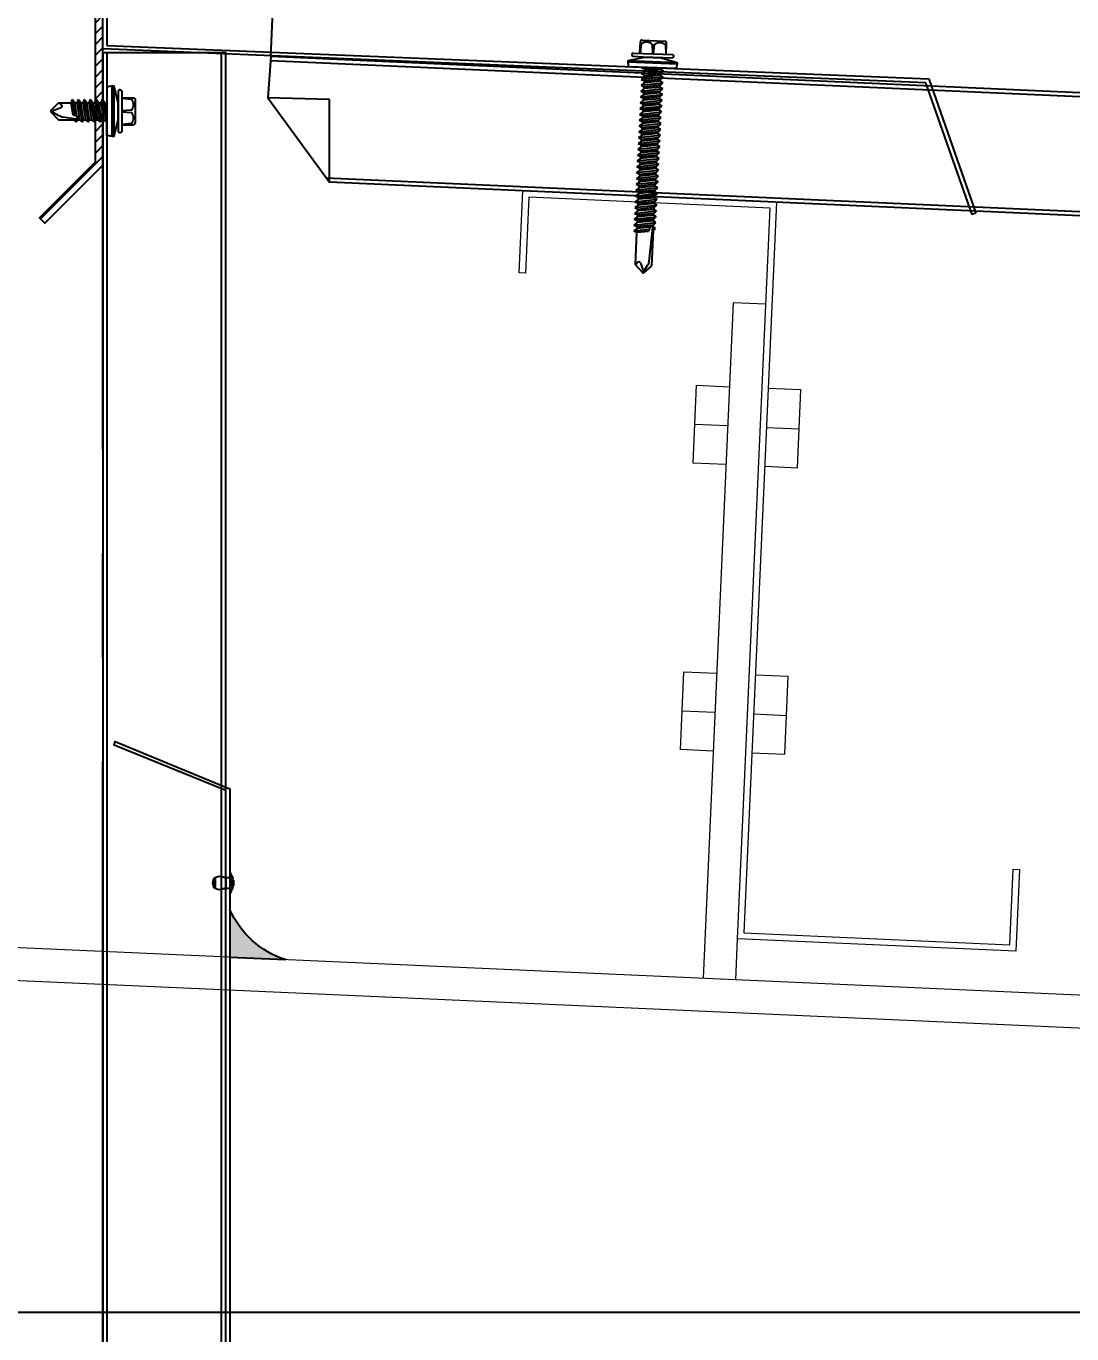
# Model space of a CAD drawing. Header units: inches. Extents: x 340055 to 349452, y -34649 to -30845.
# Drawn here: x 347728.93 to 347760.85, y -32575.85 to -32535.96 of the extents above; entities that cross this region are included whole.
import ezdxf

# ---------------------------------------------------------------- set-up
doc = ezdxf.new("R2010")
doc.units = ezdxf.units.IN
doc.header["$MEASUREMENT"] = 0
doc.linetypes.add('CENTER2', pattern=[28.574999999999996, 19.05, -3.174999999999999, 3.174999999999999, -3.174999999999999])
doc.linetypes.add('XKITLINE00', pattern=[0])
for name, color, linetype in [('2', 2, 'Continuous'), ('3', 3, 'Continuous'), ('6', 6, 'Continuous'), ('flashing', 6, 'Continuous'), ('ROOFING', 4, 'Continuous'), ('STRUCTURE', 1, 'Continuous')]:
    doc.layers.add(name, color=color, linetype=linetype)
doc.styles.add('ST1', font='times.ttf', dxfattribs={"width": 0.7})
doc.dimstyles.new('8', dxfattribs={"dimtxt": 4.5, "dimasz": 1.8, "dimexe": 1, "dimexo": 0, "dimgap": 1, "dimtad": 1, "dimdec": 0, "dimlfac": 8, "dimzin": 0, "dimdsep": 46, "dimtxsty": 'ST1', "dimblk": 'OBLIQUE', "dimcen": 1, "dimdle": 1, "dimclrd": 8, "dimclre": 8, "dimclrt": 3, "dimadec": 0, "dimazin": 0, "dimtfac": 1, "dimtdec": 0, "dimtix": 1, "dimtmove": 1, "dimatfit": 3, "dimfxl": 0, "dimtolj": 1, "dimtzin": 0, "dimlwd": -1, "dimlwe": -1, "dimarcsym": 0})

# ---------------------------------------------------------------- blocks, each defined once
blk = doc.blocks.new('A$C6A7930B6')
at = {"layer": '2'}
h = blk.add_hatch(dxfattribs=at)
h.set_pattern_fill('ANSI31', color=256, scale=0.125, angle=-90.00000000000001, style=0)
h.set_pattern_definition([(315, (3303.044390056237, 11524.56438977492), (0.01104854345603981, 0.0110485434560398), [])])
h.paths.add_polyline_path([(1.500003250855116, 1.18535152079221), (1.500003250856935, 0.618684854125604), (0.01583658419167477, 0.6186848541228755), (0.01583658419167477, 0.1244099021987495), (0.1290502384244974, 0.01119624796501739), (0.1178543810556221, 3.905961420969106e-07), (3.250857844250277e-06, 0.1178515207921009), (3.250856025260873e-06, 0.6345181874585251), (1.484169917518557, 0.6345181874567061), (1.484169917524014, 1.178793139385562), (1.370956263292101, 1.292006793612018), (1.382152120660976, 1.30320265098544)])
blk.add_lwpolyline([(1.500003250855116, 1.18535152079221), (1.500003250856935, 0.618684854125604), (0.01583658419167477, 0.6186848541228755), (0.01583658419167477, 0.1244099021987495), (0.1290502384244974, 0.01119624796501739), (0.1178543810556221, 3.905961420969106e-07), (3.250857844250277e-06, 0.1178515207921009), (3.250856025260873e-06, 0.6345181874585251), (1.484169917518557, 0.6345181874567061), (1.484169917524014, 1.178793139385562), (1.370956263292101, 1.292006793612018), (1.382152120660976, 1.30320265098544)], close=True, dxfattribs=at)
blk = doc.blocks.new('Short_Self_drilling')
at = {"layer": 'STRUCTURE', "color": 1, "linetype": 'Continuous'}
for p, q in [((-3.430611339657064, 3.753919678788276), (-3.432241159947287, 6.753919236069512)), ((2.996096488470096, 7.185983073446356), (-3.003902626091595, 7.182723432865324)), ((3.426530505556522, 3.757644982309622), (3.424900685266298, 6.757644539590662)), ((5.140815966860309, 3.758576308190055), (-5.14489680096085, 3.752988352908037)), ((6.427627954479767, 1.738392833212921), (-6.429513005297069, 1.731407889110349)), ((-2.573002946065441, 2.897242611076892), (-5.14443113802034, 2.895845622256533)), ((2.569853437845137, 2.900036588717998), (-2.573002946065441, 2.897242611076892)), ((-2.139722270753346, 2.804301490893651), (-2.139772891068527, 2.897477973489782)), ((6.254783779336451, 0.0033980583401509), (0, 0)), ((2.153436330773339, 2.803610794889015), (2.153384068114194, 2.899810331941417)), ((2.155231403857344, -0.5005684986439779), (2.15495177851361, 0.0141360434123012)), ((5.141281629800816, 2.901433577538357), (2.569853437845137, 2.900036588717998)), ((2.991563898096242, -1.173873452849355), (-2.701271820829788, -0.2300478911484528)), ((2.992392778130254, -2.699587513408329), (-2.700442940795775, -1.755761951707427)), ((2.993221658163487, -4.225301573973735), (-2.699614060763321, -3.281476012272638)), ((-2.137447682919757, -1.38251746946623), (-2.137727308262713, -0.8678129274101462)), ((-2.136618802886524, -2.908231530031636), (-2.136898428229479, -2.393526987975357)), ((2.156060283889798, -2.026282559202952), (2.155780658547623, -1.511578017146868)), ((2.15688916392459, -3.551996619768162), (2.156609538580076, -3.037292077712078)), ((2.994050538196721, -5.751015634532515), (-2.698785180729308, -4.807190072831807)), ((2.994879418229954, -7.276729695091684), (-2.697956300695295, -6.332904133390587)), ((-2.135789922853291, -4.433945590590611), (-2.136069548196246, -3.919241048534526)), ((-2.134961042819278, -5.959659651149584), (-2.135240668163012, -5.444955109093501)), ((2.157718043957824, -5.077710680327137), (2.157438418614089, -4.563006138271052)), ((2.158546923991057, -6.603424740886306), (2.158267298648102, -6.088720198830222)), ((-1.907191146453572, -7.989583161942521), (-2.697127420662841, -7.858618193949756)), ((-2.136158421138263, -12.33087536617618), (-2.138249313164383, -8.482184079380202)), ((-2.134132162785265, -7.485373711708558), (-2.134411788129, -6.970669169652475)), ((2.995708298264746, -8.802443755650854), (-1.142445727708296, -8.11637169230341)), ((2.149547514491652, -12.31434126327446), (2.147825613319842, -9.144849030159936)), ((2.15937580402429, -8.129138801445281), (2.159096178681335, -7.614434259389196))]:
    blk.add_line(p, q, dxfattribs=at)
for points in [[(-0.1341407912236069, 3.755710563915012), (-0.330345590953844, 6.230310601738112, 0.3388783609517814), (-3.136335632067389, 6.228786181678383), (-3.329851547487903, 3.753974418914497)], [(3.295402521552594, 3.757573743949576), (3.099197721822357, 6.232173781772481, 0.3388783609517814), (0.2932076807080323, 6.230649361712753), (0.0996917652875189, 3.755837598948866)], [(-6.429280173826034, 1.302836523784402, -0.0888693454293002), (-6.25478377933567, -0.0033980583403458), (0, 0)], [(-0.0831780369654942, -14.04042361661777), (-1.03952331320709, -12.24293085970332, -0.1486571711961959), (-1.399506232658105, -11.20425887450743), (-1.950379671918978, -7.716112156382742, -0.8150058696070384), (-1.207708120741569, -7.772025647410178, 0.1508326184272741), (-0.8461097890631208, -8.67637043731208)], [(2.149547514491652, -12.31434126327446), (0.1736163688643241, -14.2353829229142, -0.3335959825449872), (-0.1674471447708389, -14.24431018685326), (-2.136158421138263, -12.33087536617618)], [(2.149547514491652, -12.31434126327446), (1.711418715799611, -11.69935902120947, 0.522420288142555), (0.8806162489542787, -11.70855234734862), (-0.1674471447708389, -14.24431018685326)]]:
    blk.add_lwpolyline(points, format="xyb", dxfattribs=at)
blk.add_lwpolyline([(6.427860785949242, 1.309821467886779), (6.427627954479767, 1.738392833212921), (2.141332692833592, 2.806627274651808), (-2.144380960424314, 2.804298959951016), (-6.429513005297069, 1.731407889110349), (-6.429280173826034, 1.302836523784402)], close=True, dxfattribs=at)
for points in [[(2.991563898096242, -1.173873452849355), (2.155780993783212, -1.512195084185675), (-2.14239666522995, -0.8481802353483413), (-2.701271820829788, -0.2300478911484528), (-2.356202546260776, -0.0012800624287723)], [(2.992392778130254, -2.699587513408329), (2.156609873816445, -3.037909144744844), (-2.141567785197496, -2.37389429590751), (-2.700442940795775, -1.755761951707427), (-2.137447682919757, -1.38251746946623), (2.156060283889798, -2.026282559202952), (2.992392778130254, -2.699587513408329)], [(2.993221658163487, -4.225301573973735), (2.157438753850458, -4.56362320531025), (-2.140738905162704, -3.899608356472721), (-2.699614060763321, -3.281476012272638), (-2.136618802886524, -2.908231530031636), (2.15688916392459, -3.551996619768162), (2.993221658163487, -4.225301573973735)], [(-1.178973661122914, -0.0006405051596759999), (2.155231403857344, -0.5005684986439779), (2.991563898096242, -1.173873452849355)], [(2.994050538196721, -5.751015634532515), (2.158267633882912, -6.089337265869223), (-2.13991002512947, -5.425322417031696), (-2.698785180729308, -4.807190072831807), (-2.135789922853291, -4.433945590590611), (2.157718043957824, -5.077710680327137), (2.994050538196721, -5.751015634532515)], [(2.994879418229954, -7.276729695091684), (2.159096513917704, -7.615051326428198), (-2.139081145097017, -6.951036477590864), (-2.697956300695295, -6.332904133390587), (-2.134961042819278, -5.959659651149584), (2.158546923991057, -6.603424740886306), (2.994879418229954, -7.276729695091684)], [(-1.82255174405405, -8.525522331768894), (-2.138252265063004, -8.476750538149838), (-2.697127420662841, -7.858618193949756), (-2.134132162785265, -7.485373711708558), (-1.830993748842177, -7.530826038752299)], [(-1.26446323386803, -7.615771163026237), (2.15937580402429, -8.129138801445281), (2.995708298264746, -8.802443755650854)], [(2.995708298264746, -8.802443755650854), (2.159925393950938, -9.140765386987173), (-0.8461097890631208, -8.67637043731208)]]:
    blk.add_lwpolyline(points, dxfattribs=at)
for centre, radius, start, end in [((-3.00366979462134, 6.754152067539183), 0.4285714285714286, 90.03112727622582, 180.0311272761997), ((2.996329319940351, 6.757411708120407), 0.4285714285714286, 0.0311272761997568, 90.03112727622582), ((-4.990675107008168, 3.324500645651953), 0.4553965811850028, 109.7948656341679, 250.2673889182501), ((5.067819174060787, 3.329965159149001), 0.4347827605151089, 279.7275654188923, 80.33468913347895), ((9.987420900819416, 0.1735689433930604), 3.736514152360963, 162.296318979917, 182.6103064937473)]:
    blk.add_arc(centre, radius, start, end, dxfattribs=at)
blk = doc.blocks.new('_Oblique')
at = {"color": 0, "linetype": 'ByBlock', "lineweight": -2}
blk.add_line((-0.5, -0.5), (0.5, 0.5), dxfattribs=at)
blk = doc.blocks.new('*D528')
at = {"color": 8, "linetype": 'Continuous', "transparency": 16777216}
for p, q in [((347736.4018679941, -32536.88878188689), (347737.2109550211, -32518.77081211396)), ((347736.167338494, -32519.72520435209), (348050.3804457628, -32533.75689509869)), ((348048.6169664977, -32550.83124834444), (348049.4260535247, -32532.71327857151))]:
    blk.add_line(p, q, dxfattribs=at)
at = {"layer": 'Defpoints', "color": 0, "transparency": 16777216}
for p in [(348049.3814413802, -32533.71228295416), (347736.4018679941, -32536.88878188689), (348048.6169664977, -32550.83124834444)]:
    blk.add_point(p, dxfattribs=at)
at = {"color": 8, "transparency": 16777216, "xscale": 1.8, "yscale": 1.8, "zscale": 1.8}
for p, rotation in [((347737.1663428766, -32519.76981649661), 177.4430637708911), ((348049.3814413802, -32533.71228295416), 357.4430637708911)]:
    blk.add_blockref('_Oblique', p, dxfattribs=dict(at, rotation=rotation))
at = {"color": 3, "transparency": 16777216, "insert": (347893.4206184804, -32523.45539129528), "char_height": 4.5, "attachment_point": 5, "rotation": 357.4430637708911, "style": 'ST1'}
blk.add_mtext('\\A1;2500', dxfattribs=at)
blk = doc.blocks.new('*D529')
at = {"color": 8, "linetype": 'Continuous', "transparency": 16777216}
blk.add_arc((348119.0668116505, -32582.48513429458), 11.93036759489013, 177.4461271305992, 269.9999999999086, dxfattribs=at)
at = {"layer": 'Defpoints', "color": 0, "transparency": 16777216}
for p in [(347698.6472525231, -32563.73314673887), (348119.0668116505, -32581.48414007356), (348119.0668116505, -32582.48513429458), (348108.5621382971, -32588.14070753579), (348119.0668116505, -32600.23314683919)]:
    blk.add_point(p, dxfattribs=at)
at = {"color": 8, "transparency": 16777216, "xscale": 1.8, "yscale": 1.8, "zscale": 1.8}
for p, rotation in [((348107.148293697, -32581.95353224259), 87.44612713059917), ((348119.0668116505, -32594.41550188948), 359.9999999999086)]:
    blk.add_blockref('_Oblique', p, dxfattribs=dict(at, rotation=rotation))
at = {"color": 3, "transparency": 16777216, "insert": (348112.8264314376, -32588.45337893895), "char_height": 4.5, "attachment_point": 5, "rotation": 313.72306356529816, "style": 'ST1'}
blk.add_mtext('\\A1;93°', dxfattribs=at)
blk = doc.blocks.new('A$C26A6701F')
at = {"layer": 'STRUCTURE', "color": 1, "linetype": 'Continuous'}
for p, q in [((0.93334510398563, 17.84013201895141), (0.9333451049751602, 18.77346535393735)), ((0.9741404834785499, 17.84013201898779), (1.034763714356814, 18.61004063630389)), ((1.06667843752075, 18.9067986874943), (2.933345099037979, 18.90679868739971)), ((1.907738519541454, 18.61004063611472), (1.968361751234625, 17.84013201884227)), ((2.041109667858109, 17.84013201874041), (2.101732900191564, 18.61004063607106)), ((2.974707705376204, 18.61004063606379), (3.035330937069375, 17.84013201878406)), ((3.066678432689514, 17.84013201869675), (3.066678432165645, 18.77346535366814)), ((1.177290687337518e-05, 17.21141309024097), (1.333345103601459, 17.54447710842942)), ((1.177319791167974e-05, 17.07807975659671), (1.177290687337518e-05, 17.21141309024097)), ((1.177290687337518e-05, 17.21141309024097), (4.000011763127986, 17.21141308989172)), ((4.000011763360817, 17.07807975624019), (1.177319791167974e-05, 17.07807975659671)), ((0.4000117725227028, 17.84013201894413), (3.600011764152441, 17.84013201871858)), ((0.4000117716495879, 17.57346535181568), (1.20001177029917, 17.57346535167017)), ((1.20001177029917, 17.57346535167017), (2.800011766084936, 17.57346535157558)), ((1.329580037854612, 17.54447710844397), (1.329580037388951, 17.57346535180113)), ((1.333345103601459, 17.54447710842942), (2.666678433655761, 17.54447710829845)), ((2.665229063364677, 17.54447710818204), (2.665229062899016, 17.5734653515392)), ((2.666678433655761, 17.54447710829845), (4.000011763127986, 17.21141308989172)), ((2.800011766084936, 17.57346535157558), (3.600011763221119, 17.57346535159741)), ((4.000011763127986, 17.21141308989172), (4.000011763360817, 17.07807975624019)), ((3.944849559571594, 16.7101386350987), (0.05517397564835846, 16.7101386350987)), ((1.135430490889121, 15.72136758916895), (2.909201440459583, 15.99843950292416)), ((1.135811621497851, 16.19540563038026), (2.909582572523504, 16.47247754413547)), ((1.397949985810556, 16.4024377997921), (1.135811621497851, 16.19540563038026)), ((1.135811621497851, 16.19540563038026), (1.394838066014927, 16.08772486676753)), ((1.192151619761717, 16.71013863509143), (1.141583002754487, 16.67020045012032)), ((1.141583002754487, 16.67020045012032), (1.397261001053266, 16.71013863509143)), ((1.141583002754487, 16.67020045012032), (1.400609447271563, 16.56251968650031)), ((1.393256654089782, 15.92779433579562), (1.394839965039864, 16.08791683380696)), ((1.394838066014927, 16.08772486676753), (2.733920893690083, 16.28180282937683)), ((2.708440987917129, 16.11244315556542), (1.397568855201825, 15.92839975858078)), ((2.708822118584067, 16.58648119677673), (1.397949985810556, 16.4024377997921)), ((1.399028035346419, 16.40258915553568), (1.4006113462965, 16.56271165354701)), ((1.400609447271563, 16.56251968650031), (2.419138271710835, 16.7101386350987)), ((2.708440987917129, 16.11244315556542), (2.710082475969102, 16.27844938708586)), ((2.708440987917129, 16.11244315556542), (2.909201440459583, 15.99843950292416)), ((2.708822118584067, 16.58648119677673), (2.710044858220499, 16.71013863509143)), ((2.708822118584067, 16.58648119677673), (2.909582572523504, 16.47247754413547)), ((2.733539763081353, 15.80776478816551), (2.909201440459583, 15.99843950292416)), ((2.733920893690083, 16.28180282937683), (2.909582572523504, 16.47247754413547)), ((1.129277979023755, 14.77253472821758), (2.903048928594217, 15.04960664197279)), ((1.391416343336459, 14.97956689762941), (1.129277979023755, 14.77253472821758)), ((1.129659109632485, 15.24657276942889), (2.903430060658138, 15.5236446831841)), ((1.391797473945189, 15.45360493884073), (1.129659109632485, 15.24657276942889)), ((1.129659109632485, 15.24657276942889), (1.388685554149561, 15.13889200581616)), ((1.397568855201825, 15.92839975858078), (1.135430490889121, 15.72136758916895)), ((1.135430490889121, 15.72136758916895), (1.394456935406197, 15.61368682554894)), ((1.387104142224416, 14.97896147484425), (1.388687453174498, 15.13908397285559)), ((1.388685554149561, 15.13889200581616), (2.727768381824717, 15.33296996842546)), ((2.702288476051763, 15.16361029461405), (1.391416343336459, 14.97956689762941)), ((2.7026696067187, 15.63764833582536), (1.391797473945189, 15.45360493884073)), ((1.392875523481052, 15.45375629458431), (1.394458834431134, 15.61387879259564)), ((1.394456935406197, 15.61368682554894), (2.733539763081353, 15.80776478816551)), ((2.702288476051763, 15.16361029461405), (2.703929964103736, 15.32961652613449)), ((2.702288476051763, 15.16361029461405), (2.903048928594217, 15.04960664197279)), ((2.7026696067187, 15.63764833582536), (2.704311096225865, 15.80365456733125)), ((2.7026696067187, 15.63764833582536), (2.903430060658138, 15.5236446831841)), ((2.727387251215987, 14.85893192721414), (2.903048928594217, 15.04960664197279)), ((2.727768381824717, 15.33296996842546), (2.903430060658138, 15.5236446831841)), ((1.123125465644989, 13.82370186746266), (2.896896416670643, 14.10077378121059)), ((1.385263831412885, 14.03073403669259), (1.123125465644989, 13.82370186746266)), ((1.123506597767118, 14.29773990847752), (2.897277548792772, 14.57481182223273)), ((1.385644962079823, 14.50477207788936), (1.123506597767118, 14.29773990847752)), ((1.123506597767118, 14.29773990847752), (1.382533042284194, 14.19005914486479)), ((1.129277979023755, 14.77253472821758), (1.388304423540831, 14.66485396459757)), ((1.38095163035905, 14.03012861389288), (1.382534941309132, 14.19025111190422)), ((1.382151911617257, 13.71602110383537), (2.721234739292413, 13.91009906627005)), ((1.382533042284194, 14.19005914486479), (2.721615869959351, 14.38413710747409)), ((2.696135964186396, 14.21477743366268), (1.385263831412885, 14.03073403669259)), ((2.696517094853334, 14.68881547487399), (1.385644962079823, 14.50477207788936)), ((1.386723011615686, 14.50492343363294), (1.388306322565768, 14.66504593164427)), ((1.388304423540831, 14.66485396459757), (2.727387251215987, 14.85893192721414)), ((2.69036458292976, 13.7399826141118), (2.692006072436925, 13.90598884561769)), ((2.696135964186396, 14.21477743366268), (2.69777745223837, 14.38078366518312)), ((2.696135964186396, 14.21477743366268), (2.896896416670643, 14.10077378102869)), ((2.696517094853334, 14.68881547487399), (2.698158584360499, 14.85482170637988)), ((2.696517094853334, 14.68881547487399), (2.897277548792772, 14.57481182223273)), ((2.721234739292413, 13.91009906627005), (2.896896416670643, 14.10077378121059)), ((2.721615869959351, 14.38413710747409), (2.897277548792772, 14.57481182223273)), ((1.114242166106123, 12.87551233249542), (2.888013117073569, 13.15258424624335)), ((1.376380530418828, 13.0825445018927), (1.114242166106123, 12.87551233249542)), ((1.114242166106123, 12.87551233249542), (1.373268612078391, 12.76783156905003)), ((1.117354085901752, 13.34890704772261), (2.891125036869198, 13.62597896147054)), ((1.379492450156249, 13.55593921712716), (1.117354085901752, 13.34890704772261)), ((1.117354085901752, 13.34890704772261), (1.376380530418828, 13.24122628409532)), ((1.123125465644989, 13.82370186746266), (1.382151911617257, 13.71602110383537)), ((2.681481281935703, 12.79179307913728), (1.370609150675591, 12.60774968215264)), ((1.371687200153247, 12.60790103789623), (1.373270509648137, 12.76802353608946)), ((1.373268612078391, 12.76783156905003), (2.712351439753547, 12.96190953147743)), ((1.376380530418828, 13.24122628409532), (2.715463358035777, 13.43530424652999)), ((2.687252663192339, 13.26658789887733), (1.376380530418828, 13.0825445018927)), ((1.376380530418828, 13.24122628409532), (1.376380530418828, 13.0825445018927)), ((2.69036458292976, 13.7399826141118), (1.379492450156249, 13.55593921712716)), ((1.380570499692112, 13.55609057268884), (1.382153810642194, 13.71621307088935)), ((2.681481281935703, 12.79179307913728), (2.683122771442868, 12.95779931064317)), ((2.681481281935703, 12.79179307913728), (2.882241735875141, 12.6777894265033)), ((2.687252663192339, 13.42526968107995), (2.687252663192339, 13.26658789887733)), ((2.687252663192339, 13.26658789887733), (2.888013117073569, 13.15258424624335)), ((2.69036458292976, 13.7399826141118), (2.891125036869198, 13.62597896147054)), ((2.712351439753547, 12.96190953147743), (2.888013117073569, 13.15258424624335)), ((2.715463358035777, 13.43530424652999), (2.891125036869198, 13.62597896147054)), ((1.096928023907822, 11.45112787344988), (2.870698973420076, 11.72819978720509)), ((1.102699403651059, 11.92592269318993), (2.876470354618505, 12.20299460694514)), ((1.364837769418955, 12.13295486241259), (1.102699403651059, 11.92592269318993)), ((1.102699403651059, 11.92592269318993), (1.361725849623326, 11.81824192956992)), ((1.108470784849487, 12.40071751292999), (2.882241735875141, 12.6777894265033)), ((1.370609150675591, 12.60774968215264), (1.108470784849487, 12.40071751292999)), ((1.108470784849487, 12.40071751292999), (1.367497230879962, 12.29303674930998)), ((2.66993852093583, 11.84220343984634), (1.359066388162319, 11.65816004286171)), ((1.360144437698182, 11.65831139859802), (1.361727748648264, 11.81843389660935)), ((1.361725849623326, 11.81824192956992), (2.700808677298483, 12.01231989199732)), ((2.675709902192466, 12.3169982595864), (1.364837769418955, 12.13295486241259)), ((1.365915818954818, 12.13310621815617), (1.367499129846692, 12.2932287163494)), ((1.367497230879962, 12.29303674930998), (2.706580058496911, 12.48711471173738)), ((2.66993852093583, 11.84220343984634), (2.671580008987803, 12.00820967135223)), ((2.66993852093583, 11.84220343984634), (2.870698973420076, 11.72819978720509)), ((2.675709902192466, 12.3169982595864), (2.677351390186232, 12.48300449109229)), ((2.675709902192466, 12.3169982595864), (2.876470354618505, 12.20299460694514)), ((2.695037296041846, 11.53752507244644), (2.870698973420076, 11.72819978720509)), ((2.700808677298483, 12.01231989199732), (2.876470354618505, 12.20299460694514)), ((2.706580058496911, 12.48711471173738), (2.882241735875141, 12.6777894265033)), ((1.090775510529056, 10.50229501269496), (2.864546461496502, 10.77936692644289)), ((1.352913876238745, 10.70932718191762), (1.090775510529056, 10.50229501269496)), ((1.091156642651185, 10.97633305370982), (2.864927593618631, 11.25340496746503)), ((1.35329500696389, 11.18336522312165), (1.091156642651185, 10.97633305370982)), ((1.091156642651185, 10.97633305370982), (1.350183087110054, 10.86865229008981)), ((1.359066388162319, 11.65816004286171), (1.096928023907822, 11.45112787344988)), ((1.096928023907822, 11.45112787344988), (1.35595446836669, 11.34344710982987)), ((1.348601675243117, 10.70872175911791), (1.350184986134991, 10.86884425713652)), ((1.350183087110054, 10.86865229008981), (2.68926591478521, 11.06273025270639)), ((2.663786009012256, 10.89337057889497), (1.352913876238745, 10.70932718191762)), ((2.664167139679193, 11.36740862010629), (1.35329500696389, 11.18336522312165)), ((1.354373056441545, 11.18351657885796), (1.355956367391627, 11.34363907686929)), ((1.35595446836669, 11.34344710982987), (2.695037296041846, 11.53752507244644)), ((2.663786009012256, 10.89337057889497), (2.665427497064229, 11.05937681040814)), ((2.663786009012256, 10.89337057889497), (2.864546461496502, 10.77936692625372)), ((2.664167139679193, 11.36740862010629), (2.665808629186358, 11.53341485161218)), ((2.664167139679193, 11.36740862010629), (2.864927593618631, 11.25340496746503)), ((2.688884784118272, 10.58869221149507), (2.864546461496502, 10.77936692644289)), ((2.68926591478521, 11.06273025270639), (2.864927593618631, 11.25340496746503)), ((1.081892210990191, 9.554105477727717), (2.855663161957636, 9.831177391468373)), ((1.344030575244687, 9.761137647124997), (1.081892210990191, 9.554105477727717)), ((1.085004130727611, 10.0275001929549), (2.858775081695057, 10.30457210670284)), ((1.347142494982108, 10.23453236235218), (1.085004130727611, 10.0275001929549)), ((1.085004130727611, 10.0275001929549), (1.344030575244687, 9.919819429327617)), ((1.090775510529056, 10.50229501269496), (1.349801956443116, 10.39461424906767)), ((1.340918656962458, 9.44642471428233), (2.680001484637614, 9.64050267670973)), ((1.344030575244687, 9.919819429327617), (2.683113402919844, 10.11389739175502)), ((2.654902708018199, 9.945181044109631), (1.344030575244687, 9.761137647124997)), ((1.344030575244687, 9.919819429327617), (1.344030575244687, 9.761137647124997)), ((2.65801462775562, 10.41857575933682), (1.347142494982108, 10.23453236235218)), ((1.348220544517972, 10.23468371792114), (1.349803855468053, 10.39480621611438)), ((1.349801956443116, 10.39461424906767), (2.688884784118272, 10.58869221149507)), ((2.649131326761562, 9.470386224369577), (2.650772816326935, 9.636392455875466)), ((2.654902708018199, 10.10386282631225), (2.654902708018199, 9.945181044109631)), ((2.654902708018199, 9.945181044109631), (2.855663161957636, 9.831177391468373)), ((2.65801462775562, 10.41857575933682), (2.659656117262784, 10.58458199084271)), ((2.65801462775562, 10.41857575933682), (2.858775081695057, 10.30457210670284)), ((2.680001484637614, 9.64050267670973), (2.855663161957636, 9.831177391468373)), ((2.683113402919844, 10.11389739175502), (2.858775081695057, 10.30457210670284)), ((1.070349448476918, 8.60451583842223), (2.844120399444364, 8.881587752177438)), ((1.332487814244814, 8.811548007644888), (1.070349448476918, 8.60451583842223)), ((1.070349448476918, 8.60451583842223), (1.329375894449186, 8.49683507480222)), ((1.076120829733554, 9.079310658162285), (2.849891780701, 9.356382571728318)), ((1.33825919550145, 9.286342827384942), (1.076120829733554, 9.079310658162285)), ((1.076120829733554, 9.079310658162285), (1.335147275705822, 8.971629894542275)), ((1.081892210990191, 9.554105477727717), (1.340918656962458, 9.44642471428233)), ((2.637588565761689, 8.520796585071366), (1.326716432988178, 8.336753188086732)), ((1.329375894449186, 8.49683507480222), (2.668458722124342, 8.69091303722962)), ((2.643359947018325, 8.995591404811421), (1.332487814244814, 8.811548007644888)), ((1.333565863780677, 8.81169936338847), (1.335149174672551, 8.971821861581702)), ((1.335147275705822, 8.971629894542275), (2.674230103380978, 9.165707856969675)), ((2.649131326761562, 9.470386224369577), (1.33825919550145, 9.286342827384942)), ((1.339337244979106, 9.286494183128525), (1.340920554532204, 9.446616681321757)), ((2.637588565761689, 8.520796585071366), (2.639230053813662, 8.686802816577256)), ((2.637588565761689, 8.520796585071366), (2.838349018245935, 8.406792932437384)), ((2.643359947018325, 8.995591404811421), (2.645001435070299, 9.16159763631731)), ((2.643359947018325, 8.995591404811421), (2.844120399444364, 8.881587752177438)), ((2.649131326761562, 9.470386224369577), (2.849891780701, 9.356382571728318)), ((2.668458722124342, 8.69091303722962), (2.844120399444364, 8.881587752177438)), ((2.674230103380978, 9.165707856969675), (2.849891780701, 9.356382571728318)), ((1.058425555354916, 7.180888157927257), (2.832196506380569, 7.457960071667912)), ((1.058806687477045, 7.654926198942121), (2.832577638502698, 7.931998112697329)), ((1.320945051789749, 7.861958368346677), (1.058806687477045, 7.654926198942121)), ((1.058806687477045, 7.654926198942121), (1.317833131994121, 7.547245435322111)), ((1.064578068733681, 8.129721018682176), (2.838349018245935, 8.406792932437384)), ((1.326716432988178, 8.336753188086732), (1.064578068733681, 8.129721018682176)), ((1.064578068733681, 8.129721018682176), (1.323604513250757, 8.022040255062166)), ((1.316251720068976, 7.387314904350205), (1.31783503096085, 7.547437402361538)), ((1.317833131994121, 7.547245435322111), (2.656915959669277, 7.741323397938686)), ((2.631436053838115, 7.571963724127272), (1.320563921122812, 7.387920327149914)), ((2.631817184563261, 8.046001765331312), (1.320945051789749, 7.861958368346677)), ((1.322023101267405, 7.86210972409026), (1.323606412217487, 8.022232222101593)), ((1.323604513250757, 8.022040255062166), (2.662687340925913, 8.21611821767874)), ((1.327794482524041, 8.336904543830315), (1.329377793474123, 8.497027041841648)), ((2.631436053838115, 7.571963724127272), (2.633077541890088, 7.737969955640438)), ((2.631436053838115, 7.571963724127272), (2.832196506380569, 7.457960071486013)), ((2.631817184563261, 8.046001765331312), (2.633458674012218, 8.212007996837201)), ((2.631817184563261, 8.046001765331312), (2.832577638502698, 7.931998112697329)), ((2.656534828944132, 7.267285356727371), (2.832196506380569, 7.457960071667912)), ((2.656915959669277, 7.741323397938686), (2.832577638502698, 7.931998112697329)), ((2.662687340925913, 8.21611821767874), (2.838349018245935, 8.406792932437384)), ((1.046882794296835, 6.231298518447147), (2.820653745322488, 6.508370432195079)), ((1.309021158609539, 6.438330687844427), (1.046882794296835, 6.231298518447147)), ((1.052654175553471, 6.706093338187202), (2.826425126520917, 6.983165251927858)), ((1.314792539866176, 6.913125507584482), (1.052654175553471, 6.706093338187202)), ((1.052654175553471, 6.706093338187202), (1.311680620070547, 6.598412574559916)), ((1.320563921122812, 7.387920327149914), (1.058425555354916, 7.180888157927257)), ((1.058425555354916, 7.180888157927257), (1.317452001268975, 7.07320739429997)), ((2.61989329138305, 6.622374084829062), (1.309021158609539, 6.438330687844427)), ((1.310099208145402, 6.438482043595286), (1.311682519095484, 6.598604541606619)), ((1.311680620070547, 6.598412574559916), (2.650763447745703, 6.792490536987316)), ((2.625664672581479, 7.097168904569116), (1.314792539866176, 6.913125507584482)), ((1.315870589402039, 6.913276863153442), (1.31745390035212, 7.073399361346674)), ((1.317452001268975, 7.07320739429997), (2.656534828944132, 7.267285356727371)), ((2.61989329138305, 6.622374084829062), (2.621534780890215, 6.788380316334951)), ((2.61989329138305, 6.622374084829062), (2.820653745322488, 6.508370432195079)), ((2.625664672581479, 7.097168904569116), (2.627306162146851, 7.263175136075006)), ((2.625664672581479, 7.097168904569116), (2.826425126520917, 6.983165251927858)), ((2.644992066489067, 6.31769571742916), (2.820653745322488, 6.508370432195079)), ((2.650763447745703, 6.792490536987316), (2.826425126520917, 6.983165251927858)), ((1.03534003184177, 5.281708878967038), (2.809110982809216, 5.55878079271497)), ((1.297478396096267, 5.488741048364318), (1.03534003184177, 5.281708878967038)), ((1.041111413098406, 5.756503698707093), (2.814882364065852, 6.033575612455024)), ((1.303249777352903, 5.963535868104373), (1.041111413098406, 5.756503698707093)), ((1.041111413098406, 5.756503698707093), (1.300137857557274, 5.648822935079806)), ((1.046882794296835, 6.231298518447147), (1.305909238813911, 6.123617754819861)), ((1.294366476358846, 5.174028115521651), (2.633449304034002, 5.368106077949051)), ((2.608350528927986, 5.672784445348952), (1.297478396096267, 5.488741048364318)), ((1.298556445690338, 5.488892404115177), (1.300139756640419, 5.64901490212651)), ((1.300137857557274, 5.648822935079806), (2.639220685232431, 5.842900897689105)), ((2.614121910126414, 6.147579265089007), (1.303249777352903, 5.963535868104373)), ((1.304327826888766, 5.963687223855231), (1.305911137897056, 6.123809721866564)), ((1.305909238813911, 6.123617754819861), (2.644992066489067, 6.31769571742916)), ((2.60474920202978, 5.199703495258291), (2.60637558659073, 5.364182189121493)), ((2.608350528927986, 5.672784445348952), (2.60999201843515, 5.838790676854842)), ((2.608350528927986, 5.672784445348952), (2.809110982809216, 5.55878079271497)), ((2.614121910126414, 6.147579265089007), (2.615763399633579, 6.313585496594897)), ((2.614121910126414, 6.147579265089007), (2.814882364065852, 6.033575612455024)), ((2.633449304034002, 5.368106077949051), (2.809110982809216, 5.55878079271497)), ((2.639220685232431, 5.842900897689105), (2.814882364065852, 6.033575612455024)), ((1.025967323745135, 4.33383310912177), (2.799738274712581, 4.610905022876977)), ((1.288105687999632, 4.540865278533602), (1.025967323745135, 4.33383310912177)), ((1.025967323745135, 4.33383310912177), (1.284993768262211, 4.22615234550176)), ((1.031738703488372, 4.808627928861824), (2.805509654514026, 5.085699842617032)), ((1.293877069256268, 5.015660098273656), (1.031738703488372, 4.808627928861824)), ((1.031738703488372, 4.808627928861824), (1.29076514946064, 4.700947165241814)), ((1.03534003184177, 5.281708878967038), (1.294366476358846, 5.174028115521651)), ((1.284993768262211, 4.22615234550176), (2.624076595937368, 4.420230308118335)), ((2.598977820773143, 4.724908675518236), (1.288105687999632, 4.540865278533602)), ((1.289183737535495, 4.541016634269909), (1.290767048485577, 4.701139132288517)), ((1.29076514946064, 4.700947165241814), (2.629847977135796, 4.895025127858389)), ((1.292785064433701, 5.014097584375122), (1.294368375383783, 5.17422008257563)), ((2.60474920202978, 5.199703495258291), (1.293877069256268, 5.015660098273656)), ((2.598977820773143, 4.724908675518236), (2.600619310280308, 4.890914907024126)), ((2.598977820773143, 4.724908675518236), (2.799738274712581, 4.610905022876977)), ((2.60474920202978, 5.199703495258291), (2.805509654514026, 5.085699842617032)), ((2.620983584842179, 4.254013702477096), (2.622566895850468, 4.414136200488429)), ((2.624076595937368, 4.420230308118335), (2.799738274712581, 4.610905022876977)), ((2.629847977135796, 4.895025127858389), (2.805509654514026, 5.085699842617032)), ((1.278719026013277, 3.591578350533382), (1.016580660361797, 3.384546181136102)), ((1.016580660361797, 3.384546181136102), (2.305944654974155, 3.585951300090528)), ((1.016580660361797, 3.384546181136102), (1.275607106275856, 3.276865417508816)), ((1.021273992024362, 3.859189645132574), (2.795044943050016, 4.136261558880506)), ((1.283412356337067, 4.06622181453713), (1.021273992024362, 3.859189645132574)), ((1.021273992024362, 3.859189645132574), (1.28030043799663, 3.751508881505288)), ((1.269609601353295, 0.6228769704757724), (1.279359447129536, 3.275559830406564)), ((1.275607106275856, 3.276865417508816), (2.212127280654386, 3.412598565460939)), ((1.278719026013277, 3.591578350533382), (1.280302335566375, 3.751700848559267)), ((2.345359317609109, 3.741332165300264), (1.278719026013277, 3.591578350533382)), ((1.28030043799663, 3.751508881505288), (2.61793174414197, 3.945376469993789)), ((2.620983584842179, 4.254013702477096), (1.283412356337067, 4.06622181453713)), ((1.283412356337067, 4.06622181453713), (1.284995667228941, 4.226344312548463)), ((2.376938613539096, 0.9579032522742637), (2.558454519079532, 3.708122273339541)), ((2.516334495390765, 3.45668838218262), (2.614689933951013, 3.470943380118115)), ((2.616290254634805, 3.779370238473348), (2.521852507372387, 3.766111398443172)), ((2.544223656994291, 3.623171674589685), (2.790351611329243, 3.661618094884034)), ((2.602834053512197, 0.6052740930608707), (2.614673219621181, 3.469253027469676)), ((2.614689933951013, 3.470943380118115), (2.790351611329243, 3.661618094884034)), ((2.616290254634805, 3.779370238473348), (2.61793174414197, 3.945376469993789)), ((2.790351611329243, 3.661618094884034), (2.616290254634805, 3.779370238473348)), ((2.61793174414197, 3.945376469993789), (2.795044943050016, 4.136261558880506)), ((2.795044943050016, 4.136261558880506), (2.620983584842179, 4.254013702477096)), ((1.269609601353295, 0.6228769704757724), (1.407698227965739, 0.8129227230820106)), ((1.269609601353295, 0.6228769704757724), (1.878732151701115, 0.01950134385697311)), ((1.666132095211651, 0.8076474408153445), (1.984810214547906, 0.01573257370910142)), ((1.959187032072805, 0.07940616420091828), (2.261929250147659, 0.6358214864012552)), ((1.984810214547906, 0.01573257370910142), (2.602834053512197, 0.6052740930608707))]:
    blk.add_line(p, q, dxfattribs=at)
for centre, major_axis, ratio, start_param, end_param in [((1.066678437811788, 18.77346535385004), (-0.0942809045118338, 0.09428090451183381), 0.9999999929604519, -0.785398164734435, 0.7853981662623859), ((1.47125111753121, 18.03998088680237), (0.5076856166970881, 0.507685616697088), 0.999999999877039, 0.1319326649786925, 1.438863661326517), ((2.538220301910769, 18.03998088656226), (0.507685616755449, 0.5076856167554489), 0.9999999997113911, 0.1319326651878812, 1.438863661385084), ((2.933345099329017, 18.77346535374818), (-0.09428090431775937, 0.09428090431775939), 0.9999999951128835, 3.926990818775963, 5.497787143521367), ((-1.107214715331793, 16.72397739163716), (-0.8219911760315198, 0.8219911760315198), 0.9999999993416657, 3.915085933117767, 4.236521615459941), ((0.4227943259174936, 17.70679868541629), (0.09564732794056688, 0.09564732794056686), 0.9999999992807417, 0.9546329364402683, 3.757756038115318), ((3.552104110305663, 17.70679868504521), (-0.1001821370887679, 0.100182137088768), 0.999999998567053, 2.701136803581206, 5.152844832889347), ((5.104037225828506, 16.72445729169704), (-1.14962317334147, 0.1723529553665668), 0.9074596494887616, -0.177273005199085, 0.1772729643213415), ((1.815688840171788, 3.739211521067773), (0.3632075616260741, 0.3632075616260741), 0.9999999902153996, 4.808661015374689, 5.40747759367408), ((2.44442078017164, 3.676691528911761), (0.0836408554681621, 0.08364085546816209), 0.999999996823491, 5.766735908407976, 8.502032397456187), ((1.53507969644852, 0.7203664203261724), (0.1113389145700241, 0.1113389145700241), 0.9999999987641137, 6.085328716431428, 8.011018884988886), ((1.934281224035658, 0.08826606376533164), (0.06250714410697238, 0.06250714410697236), 0.999999994260559, 3.247503643549319, 4.535451318277192), ((1.789751960604917, 0.9860018785984721), (0.4156787834325529, 0.4156787834325529), 0.9999999982278175, 4.859665007452652, 5.449970647292889)]:
    blk.add_ellipse(centre, major_axis=major_axis, ratio=ratio, start_param=start_param, end_param=end_param, dxfattribs=at)
blk = doc.blocks.new('RIVET')
at = {"color": 8}
for p, q in [((-3.914987789030417, 1.084325839266965), (-4.167331088101491, 4.72939e-11)), ((-4.167331088101491, 4.72939e-11), (-3.914987789030417, -1.084325839208757)), ((-3.914987789030417, -1.084325839208757), (-3.914987789030417, 1.084325839266965)), ((-3.54093686575652, -1.317140908056896), (-3.54093686575652, 1.317140908151485)), ((-0.9629095086711456, -1.249999999952705), (-0.9629095086711456, 1.250000000047293)), ((-0.9629095086711456, 1.250000000047293), (-0.0625000000582077, 1.250000000047293)), ((0, 1.31250000003274), (0, 2.437500000025464)), ((0, -1.312499999974533), (0, 1.31250000003274)), ((0.0625000000582077, 2.500000000047291), (0.0863728756667115, 2.500000000047291)), ((0.1422745751915499, 2.465450849751503), (0.6840169943461656, 1.381966011296754)), ((0.1422745751915499, -2.465450849693295), (0.1422745751915499, 2.465450849751503)), ((0.7499999999708955, 1.102457514109119), (0.7499999999708955, -1.10245751401453)), ((0.9175378023064692, 0.6875000000327418), (0.7499999999708955, 0.6875000000327418)), ((0.9175378023064692, -0.6874999999745333), (0.9175378023064692, 0.6875000000327418)), ((-0.0625000000582077, -1.249999999952705), (-0.9629095086711456, -1.249999999952705)), ((0, -2.437499999967258), (0, -1.312499999974533)), ((0.0863728756667115, -2.499999999952705), (0.0625000000582077, -2.499999999952705)), ((0.6840169943461656, -1.381966011202166), (0.1422745751915499, -2.465450849693295)), ((0.9175378023064692, -0.6874999999745333), (0.7499999999708955, -0.6874999999745333))]:
    blk.add_line(p, q, dxfattribs=at)
for centre, radius, start, end in [((-3.413812949875134, 0.6960071749308554), 0.6340091517821423, 101.566667877257, 142.2308755650048), ((-2.516829869564389, -0.1326427478743425), 1.775012053210235, 64.63521389712217, 125.2368516401208), ((-0.9140571189345786, 2.958867628451116), 1.709565771609959, 240.4783234104565, 268.3624983159883), ((-0.0625000000582077, 1.31250000003274), 0.0624999999999965, 270, 0), ((0.0625000000582077, 2.437500000025464), 0.0625000000000142, 90, 180), ((0.0863728756667115, 2.437500000025464), 0.0624999999999609, 26.56505117707799, 90), ((0.1249999999708962, 1.102457514109119), 0.6250000000000582, 0, 26.56505117707799), ((5.368688533635577, 0.6158487672400954), 4.451727387475298, 179.0777758487487, 187.9517589927636), ((5.769411376822973, -0.6404616965919552), 4.852101584400593, 172.415007190585, 180.5554579667828), ((-3.413812949875134, -0.696007174836268), 0.6340091517821188, 217.7691244349952, 258.4333321227429), ((-2.516829869564389, 0.1326427479325504), 1.775012053210252, 234.7631483598792, 295.3647861028779), ((-0.9140571189345786, -2.958867628392908), 1.709565771609953, 91.63750168401172, 119.5216765895436), ((-0.0625000000582077, -1.312499999974533), 0.0625000000000142, 0, 90), ((0.0625000000582077, -2.437499999967258), 0.0624999999999965, 180, 270), ((0.0863728756667115, -2.437499999967258), 0.0624999999999328, 270, 333.434948822922), ((0.1249999999708962, -1.10245751401453), 0.6250000000000706, 333.434948822922, 0)]:
    blk.add_arc(centre, radius, start, end, dxfattribs=at)

msp = doc.modelspace()

# ---------------------------------------------------------------- hatches: boundary and pattern name
at = {"true_color": 0x2cc9bc}
h = msp.add_hatch(color=132, dxfattribs=at)
edge = h.paths.add_edge_path()
edge.add_line((347735.147225532, -32562.90675554565), (347735.147225532, -32564.36016202591))
edge.add_line((347735.147225532, -32564.36016202591), (347736.8442001233, -32564.43585223996))
edge.add_arc((347737.7097130825, -32561.76912537616), 2.803666322626704, 203.9390861334262, 252.0186413385853, ccw=False)

# ---------------------------------------------------------------- linework, layer by layer
at = {"color": 8, "linetype": 'CENTER2'}
msp.add_line((347731.2723367161, -32720.32533779884), (347731.2723367162, -32400.38562172616), dxfattribs=at)
at = {"color": 94, "linetype": 'XKITLINE00', "lineweight": 0}
for p, q in [((347743.9812936712, -32543.48306106171), (347744.0926905007, -32540.98554414573)), ((347744.0926905007, -32540.98554414573), (347751.8349929486, -32541.33087431885)), ((347744.2716495078, -32541.18121267663), (347744.1686074395, -32543.49141582398)), ((347751.6393244171, -32541.50983332531), (347744.2716495078, -32541.18121267663)), ((347750.6451077082, -32563.80017180064), (347751.6393244171, -32541.50983332531)), ((347751.8349929486, -32541.33087431885), (347750.8407762397, -32563.62121279418)), ((347744.1686074395, -32543.49141582398), (347743.9812936712, -32543.48306106171)), ((347758.9577062241, -32563.98325249182), (347759.0607482924, -32561.67304934452)), ((347759.0607482924, -32561.67304934452), (347759.2480620614, -32561.68140410678)), ((347759.2480620614, -32561.68140410678), (347759.1366652312, -32564.17892102282)), ((347759.1366652312, -32564.17892102282), (347750.6451077082, -32563.80017180064)), ((347750.8407762397, -32563.62121279418), (347758.9577062241, -32563.98325249182))]:
    msp.add_line(p, q, dxfattribs=at)
at = {"color": 8, "linetype": 'XKITLINE00', "lineweight": 0}
for p, q in [((347750.5094263741, -32544.39985697198), (347749.5904025263, -32565.00437152906)), ((347751.5084331416, -32544.44441570403), (347750.5094263741, -32544.39985697198)), ((347749.2904108671, -32549.28789414909), (347749.3962378562, -32546.91525307889)), ((347749.3962378562, -32546.91525307889), (347750.3952446238, -32546.95981181092)), ((347752.5805719271, -32547.05728403723), (347751.5815651595, -32547.01272530518)), ((347752.4747449387, -32549.42992510739), (347752.5805719271, -32547.05728403723)), ((347749.3433243613, -32548.10157361403), (347750.3423311288, -32548.14613234599)), ((347751.5286516653, -32548.19904584024), (347752.5276584329, -32548.24360457229)), ((347750.2894176346, -32549.33245288109), (347749.2904108671, -32549.28789414909)), ((347751.4757381711, -32549.3853663754), (347752.4747449387, -32549.42992510739)), ((347748.9005219614, -32558.02920335512), (347749.0063489506, -32555.6565622849)), ((347749.0063489506, -32555.6565622849), (347750.0053557181, -32555.70112101694)), ((347752.1906830215, -32555.79859324324), (347751.191676254, -32555.75403451121)), ((347752.084856033, -32558.17123431341), (347752.1906830215, -32555.79859324324)), ((347748.9534354564, -32556.84288282005), (347749.9524422232, -32556.887441552)), ((347751.1387627597, -32556.94035504631), (347752.1377695273, -32556.98491377831)), ((347749.899528729, -32558.07376208715), (347748.9005219614, -32558.02920335512)), ((347751.0858492655, -32558.12667558141), (347752.084856033, -32558.17123431341)), ((348119.0668116505, -32581.48414007356), (347698.6918112554, -32562.73413997244)), ((347698.647252523, -32563.73314673886), (348119.0668116505, -32582.48513429461)), ((347750.5894092924, -32565.0489302611), (347750.6451077082, -32563.80017180064))]:
    msp.add_line(p, q, dxfattribs=at)
at = {"color": 1, "true_color": 0xfa051e}
msp.add_lwpolyline([(347708.584243757, -32511.0720295964), (347773.3482651038, -32511.07202959638, -0.4142135623731676), (347775.3482651038, -32513.07202959638), (347775.3482651038, -32573.19610801937, -0.4142135623727602), (347773.3482651038, -32575.19610801937), (347708.5842437572, -32575.19610801939, -0.4142135623725341), (347706.5842437572, -32573.19610801939), (347706.584243757, -32513.07202959641, -0.4142135623739214)], format="xyb", close=True, dxfattribs=at)
at = {"color": 132, "true_color": 0x2cc9bc}
msp.add_lwpolyline([(347735.147225532, -32562.90675554565), (347735.147225532, -32564.36016202591), (347736.8442001233, -32564.43585223996, -0.2129193967344943)], format="xyb", close=True, dxfattribs=at)
at = {"layer": '3'}
for p, q in [((348048.611396656, -32550.95612419029), (347736.3925721394, -32537.01349154131)), ((348048.6169664977, -32550.83124834444), (347736.4018679942, -32536.88878188701)), ((348043.2384973961, -32554.21995636133), (347738.0943577435, -32540.59287611429)), ((348043.8727263865, -32554.37336917547), (347738.1886435859, -32540.72220582642))]:
    msp.add_line(p, q, dxfattribs=at)
for points in [[(347735.0222255319, -32720.32533779884), (347735.0222255319, -32536.76970852826), (347731.2723367144, -32536.76970852826), (347731.2723367144, -32680.35334035025)], [(347731.3973367139, -32536.76970852826), (347731.3973367139, -32720.32533779884)], [(347734.8972255331, -32720.32533779884), (347734.8972255331, -32536.76970852826)]]:
    msp.add_lwpolyline(points, dxfattribs=at)
at = {"layer": '6', "ltscale": 10}
msp.add_lwpolyline([(347735.147225532, -32567.29115168861), (347735.147225532, -32608.12228662785), (347731.6472255319, -32609.55813438069), (347731.6178299172, -32609.45380513121), (347735.0222255319, -32608.07016208356), (347735.0222255319, -32567.29115168861), (347735.0222255319, -32559.27277404503), (347731.6178299172, -32557.88913099738), (347731.6472255319, -32557.7848017479), (347735.147225532, -32559.22064950074)], close=True, dxfattribs=at)
at = {"layer": 'flashing'}
for p, q in [((347731.2722609346, -32536.64746713341), (347731.2722609346, -32528.57660391431)), ((347731.3972609346, -32528.57660391431), (347731.3972609346, -32536.5467286448)), ((347756.3873104398, -32537.68658931442), (347731.2722609346, -32536.64746713341)), ((347731.3972609346, -32536.5467286448), (347756.481543182, -32537.57038914342)), ((347756.481543182, -32537.57038914342), (347757.9175465787, -32541.66042528598)), ((347757.8021115605, -32541.70375794055), (347756.3873104398, -32537.68658931442)), ((347757.9175465787, -32541.66042528598), (347757.8021115605, -32541.70375794055))]:
    msp.add_line(p, q, dxfattribs=at)
at = {"layer": 'ROOFING', "color": 3}
for p, q in [((347736.4018679942, -32536.88878188689), (347736.3083725293, -32538.14308144722)), ((347738.1886435859, -32538.19767389178), (347736.3083725293, -32538.14308144722)), ((347736.3083725293, -32538.14308144722), (347738.1886435859, -32540.72220582642)), ((347738.1886435859, -32540.72220582642), (347738.1886435859, -32538.19767389178))]:
    msp.add_line(p, q, dxfattribs=at)

# ---------------------------------------------------------------- block references
at = {"color": 9, "linetype": 'Continuous', "extrusion": (-2.14043168443347e-10, -5.245019474057088e-09, 1), "xscale": 0.3750000001228307, "yscale": 0.3750000001228307, "zscale": 0.3750000001228307, "rotation": 357.6631222874859}
msp.add_blockref('A$C26A6701F', (347747.0421755218, -32543.45669713113, 0.0001163364993283752), dxfattribs=at)
at = {"color": 1, "extrusion": (0, 0, -1), "xscale": 0.1199999997471698, "yscale": 0.1199999997471698, "zscale": -0.12, "rotation": 89.96887261188007}
msp.add_blockref('Short_Self_drilling', (-347731.3973367139, -32538.55610262683), dxfattribs=at)
msp.add_blockref('Short_Self_drilling', (-347731.3973367139, -32538.55610262683), dxfattribs=at)
at = {"layer": '2', "xscale": -15.00000000011642, "yscale": 15.00000000008731, "zscale": 15.00000000008731}
msp.add_blockref('A$C6A7930B6', (347731.272385476, -32541.972152067), dxfattribs=at)
at = {"layer": 'flashing', "color": 0, "ltscale": 500, "xscale": -0.1249999999708962, "yscale": 0.1250000000163709, "zscale": 0.1250000000145519, "rotation": 180}
msp.add_blockref('RIVET', (347735.147225532, -32562.09719928628), dxfattribs=at)

# ---------------------------------------------------------------- dimensions: what is measured, and where the dimension line sits
at = {"color": 8}
dim = msp.add_aligned_dim(p1=(347736.4018679942, -32536.88878188689), p2=(348048.6169664977, -32550.83124834444), distance=17.136026315327676, dimstyle='8', dxfattribs=at)
dim.commit()
dim.dimension.update_dxf_attribs({"geometry": '*D528', "text_midpoint": (347893.4206184804, -32523.45539129528)})
dim = msp.add_angular_dim_2l(base=(348108.5621382971, -32588.14070753579), line1=((348119.0668116505, -32581.48414007356), (348119.0668116505, -32600.23314683922)), line2=((347698.647252523, -32563.73314673886), (348119.0668116505, -32582.48513429461)), dimstyle='8', dxfattribs=at)
dim.commit()
dim.dimension.update_dxf_attribs({"geometry": '*D529', "text_midpoint": (348112.8264314376, -32588.45337893895)})

doc.saveas('drawing.dxf')
